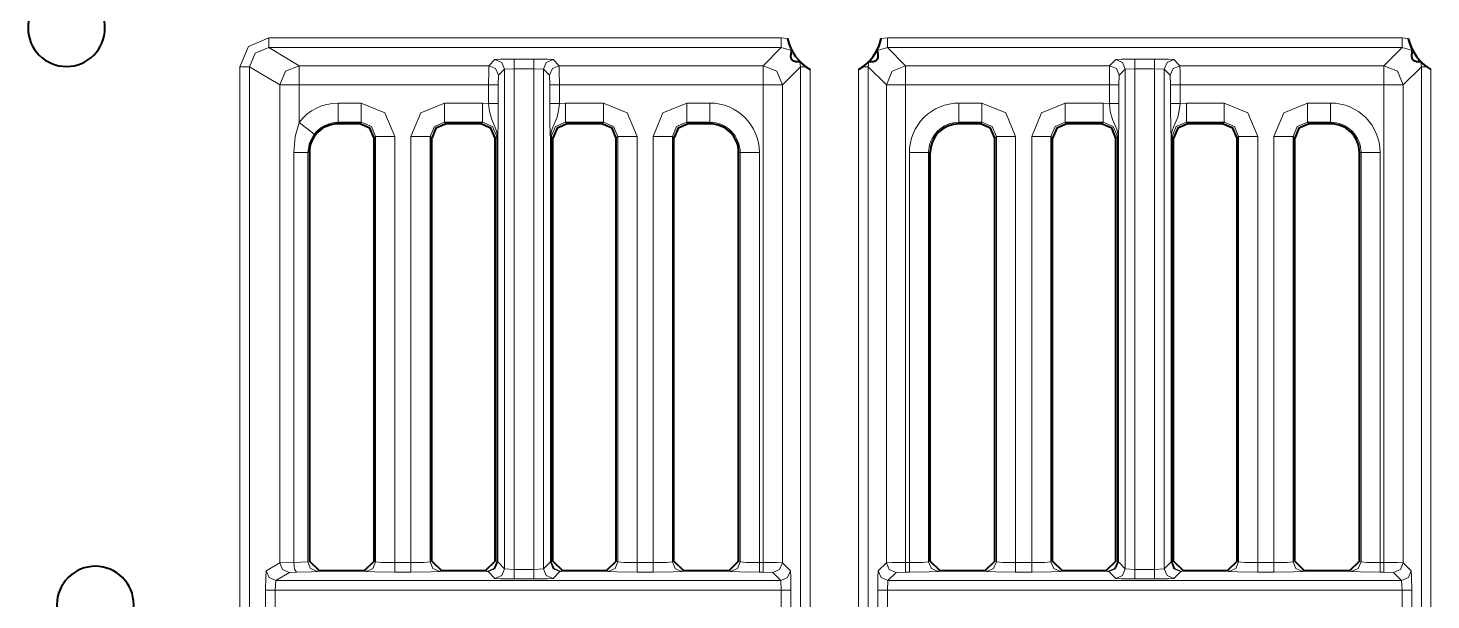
# Model space of a CAD drawing. Header units: millimetres. Extents: x 0 to 2941, y -405 to 1422.
# Drawn here: x 836.1 to 909.1, y 318.4 to 348.2 of the extents above; entities that cross this region are included whole.
import ezdxf

# ---------------------------------------------------------------- set-up
doc = ezdxf.new("R2010")
doc.units = ezdxf.units.MM
doc.layers.add('FINE', color=9, linetype='Continuous')
doc.layers.add('OUTLINE', color=7, linetype='Continuous')

msp = doc.modelspace()

# ---------------------------------------------------------------- linework, layer by layer
at = {"layer": 'FINE', "lineweight": 9}
for p, q in [((848.589, 347.677), (875.254, 347.677)), ((875.254, 347.677), (875.577, 347.642)), ((880.456, 347.642), (880.779, 347.677)), ((875.254, 347.178), (848.589, 347.178)), ((848.589, 347.178), (850.163, 346.234)), ((874.31, 346.234), (875.254, 347.178)), ((875.793, 347.02), (875.254, 347.178)), ((880.779, 347.178), (880.24, 347.02)), ((908.093, 347.02), (907.554, 347.178)), ((847.089, 291.452), (847.089, 346.179)), ((847.589, 346.179), (847.589, 291.452)), ((849.163, 345.234), (847.589, 346.179)), ((850.163, 346.234), (860.041, 346.234)), ((860.041, 346.234), (860.356, 346.549)), ((861.356, 346.075), (860.856, 346.049)), ((861.356, 346.575), (862.382, 346.575)), ((861.356, 346.075), (861.356, 320.032)), ((862.382, 346.075), (861.356, 346.075)), ((862.382, 320.032), (862.382, 346.075)), ((862.882, 346.049), (862.382, 346.075)), ((862.882, 346.049), (862.882, 320.058)), ((863.197, 345.734), (862.882, 346.049)), ((863.381, 346.549), (863.697, 346.234)), ((863.697, 346.234), (874.31, 346.234)), ((876.254, 346.178), (875.31, 345.234)), ((876.254, 346.178), (876.221, 346.433)), ((876.254, 291.453), (876.254, 346.178)), ((876.753, 346.033), (876.753, 291.453)), ((879.28, 291.453), (879.28, 346.033)), ((879.813, 346.433), (879.779, 346.178)), ((881.723, 346.234), (892.336, 346.234)), ((892.336, 346.234), (892.651, 346.549)), ((893.151, 346.049), (892.836, 345.734)), ((893.651, 346.075), (893.151, 346.049)), ((893.151, 320.058), (893.151, 346.049)), ((893.651, 346.575), (894.677, 346.575)), ((893.651, 346.075), (893.651, 320.032)), ((894.677, 346.075), (893.651, 346.075)), ((894.677, 320.032), (894.677, 346.075)), ((895.176, 346.049), (894.677, 346.075)), ((895.176, 346.049), (895.176, 320.058)), ((895.492, 345.734), (895.176, 346.049)), ((895.676, 346.549), (895.991, 346.234)), ((908.554, 346.178), (907.61, 345.234)), ((908.554, 346.178), (908.521, 346.433)), ((908.554, 291.453), (908.554, 346.178)), ((909.053, 346.033), (909.053, 291.453)), ((860.028, 344.258), (860.028, 345.234)), ((860.541, 345.734), (860.528, 345.234)), ((860.528, 345.234), (860.528, 344.258)), ((863.21, 345.234), (863.197, 345.734)), ((863.21, 344.258), (863.21, 345.234)), ((875.31, 345.234), (875.31, 320.373)), ((892.323, 345.234), (881.723, 345.234)), ((881.723, 345.234), (881.723, 320.386)), ((892.323, 344.258), (892.323, 345.234)), ((892.836, 345.734), (892.823, 345.234)), ((892.823, 345.234), (892.823, 344.258)), ((895.504, 345.234), (895.492, 345.734)), ((895.504, 344.258), (895.504, 345.234)), ((906.61, 345.234), (896.004, 345.234)), ((896.004, 345.234), (896.004, 344.258)), ((906.61, 320.386), (906.61, 345.234)), ((852.204, 344.289), (853.401, 344.289)), ((857.736, 344.289), (859.701, 344.289)), ((859.701, 344.289), (860.028, 344.258)), ((863.709, 344.258), (864.036, 344.289)), ((864.036, 344.289), (866.001, 344.289)), ((870.336, 344.289), (871.535, 344.289)), ((884.499, 344.289), (885.696, 344.289)), ((891.996, 344.289), (892.323, 344.258)), ((896.004, 344.258), (896.331, 344.289)), ((896.331, 344.289), (898.296, 344.289)), ((902.631, 344.289), (903.835, 344.289)), ((852.204, 343.29), (852.204, 343.209)), ((853.401, 343.29), (852.204, 343.29)), ((853.32, 343.209), (853.401, 343.29)), ((857.736, 343.29), (857.818, 343.209)), ((864.036, 343.29), (864.118, 343.209)), ((866.001, 343.29), (864.036, 343.29)), ((865.92, 343.209), (866.001, 343.29)), ((870.336, 343.29), (870.418, 343.209)), ((871.535, 343.29), (870.336, 343.29)), ((871.535, 343.209), (871.535, 343.29)), ((885.696, 343.29), (884.499, 343.29)), ((884.499, 343.29), (884.499, 343.209)), ((885.615, 343.209), (885.696, 343.29)), ((898.215, 343.209), (898.296, 343.29)), ((855.989, 320.386), (855.989, 342.541)), ((857.069, 342.459), (856.987, 342.541)), ((860.45, 342.541), (860.369, 342.459)), ((860.45, 320.423), (860.45, 342.541)), ((860.482, 320.415), (860.482, 342.541)), ((860.499, 342.541), (860.499, 320.415)), ((863.239, 320.415), (863.239, 342.541)), ((863.255, 342.541), (863.255, 320.415)), ((863.369, 342.459), (863.287, 342.541)), ((863.287, 342.541), (863.287, 320.423)), ((868.589, 320.386), (868.589, 342.541)), ((869.669, 342.459), (869.588, 342.541)), ((886.445, 342.541), (886.364, 342.459)), ((886.445, 320.423), (886.445, 342.541)), ((887.444, 342.541), (887.444, 320.386)), ((889.282, 342.541), (889.282, 320.423)), ((889.364, 342.459), (889.282, 342.541)), ((892.745, 342.541), (892.664, 342.459)), ((892.745, 320.423), (892.745, 342.541)), ((892.777, 320.415), (892.777, 342.541)), ((892.794, 342.541), (892.794, 320.415)), ((895.533, 320.415), (895.533, 342.541)), ((895.55, 342.541), (895.55, 320.415)), ((895.664, 342.459), (895.582, 342.541)), ((895.582, 342.541), (895.582, 320.423)), ((899.045, 342.541), (898.964, 342.459)), ((899.045, 320.423), (899.045, 342.541)), ((900.884, 320.386), (900.884, 342.541)), ((901.964, 342.459), (901.882, 342.541)), ((849.891, 320.385), (849.891, 341.709)), ((850.704, 341.709), (850.619, 341.709)), ((881.919, 320.386), (881.919, 341.709)), ((882.999, 341.709), (882.917, 341.709)), ((905.416, 341.709), (905.335, 341.709)), ((905.416, 320.423), (905.416, 341.709)), ((849.891, 320.385), (850.619, 320.421)), ((860.369, 320.464), (860.45, 320.423)), ((860.45, 320.423), (860.482, 320.415)), ((862.882, 320.058), (863.239, 320.415)), ((863.255, 320.415), (863.287, 320.423)), ((863.287, 320.423), (863.369, 320.464)), ((873.035, 320.464), (873.116, 320.423)), ((886.364, 320.464), (886.445, 320.423)), ((889.282, 320.423), (889.364, 320.464)), ((892.664, 320.464), (892.745, 320.423)), ((892.745, 320.423), (892.777, 320.415)), ((892.794, 320.415), (893.151, 320.058)), ((895.176, 320.058), (895.533, 320.415)), ((895.55, 320.415), (895.582, 320.423)), ((895.582, 320.423), (895.664, 320.464)), ((898.964, 320.464), (899.045, 320.423)), ((905.335, 320.464), (905.416, 320.423)), ((849.163, 320.373), (849.891, 320.385)), ((850.027, 319.885), (849.663, 319.873)), ((851.204, 319.964), (851.118, 319.921)), ((853.651, 319.923), (853.569, 319.964)), ((855.989, 319.886), (855.149, 319.886)), ((857.569, 319.964), (857.487, 319.923)), ((859.951, 319.923), (859.869, 319.964)), ((859.999, 319.915), (859.951, 319.923)), ((860.356, 319.558), (859.999, 319.915)), ((860.856, 320.058), (861.356, 320.032)), ((861.356, 320.032), (862.382, 320.032)), ((862.382, 320.032), (862.882, 320.058)), ((863.739, 319.915), (863.381, 319.558)), ((863.787, 319.923), (863.739, 319.915)), ((863.869, 319.964), (863.787, 319.923)), ((866.251, 319.923), (866.169, 319.964)), ((868.589, 319.886), (867.749, 319.886)), ((870.169, 319.964), (870.087, 319.923)), ((872.617, 319.923), (872.535, 319.964)), ((874.31, 319.886), (874.115, 319.886)), ((874.81, 319.873), (874.31, 319.886)), ((875.23, 319.453), (874.81, 319.873)), ((875.31, 320.373), (875.73, 319.953)), ((880.303, 319.953), (880.723, 320.373)), ((881.223, 319.873), (880.803, 319.453)), ((881.723, 319.886), (881.223, 319.873)), ((881.723, 320.386), (881.919, 320.386)), ((881.919, 319.886), (881.723, 319.886)), ((883.498, 319.964), (883.416, 319.923)), ((885.946, 319.923), (885.864, 319.964)), ((889.864, 319.964), (889.781, 319.923)), ((892.246, 319.923), (892.164, 319.964)), ((892.294, 319.915), (892.246, 319.923)), ((892.651, 319.558), (892.294, 319.915)), ((893.151, 320.058), (893.651, 320.032)), ((893.651, 320.032), (894.677, 320.032)), ((894.677, 320.032), (895.176, 320.058)), ((896.033, 319.915), (895.676, 319.558)), ((896.082, 319.923), (896.033, 319.915)), ((896.164, 319.964), (896.082, 319.923)), ((898.546, 319.923), (898.463, 319.964)), ((900.884, 319.886), (900.043, 319.886)), ((902.464, 319.964), (902.381, 319.923)), ((904.917, 319.923), (904.835, 319.964)), ((906.61, 319.886), (906.415, 319.886)), ((907.11, 319.873), (906.61, 319.886)), ((848.42, 317.927), (848.42, 318.953)), ((848.962, 319.453), (848.92, 318.953)), ((862.382, 319.532), (861.356, 319.532)), ((875.255, 318.953), (875.23, 319.453)), ((875.755, 318.953), (875.755, 317.927)), ((880.278, 317.927), (880.278, 318.953)), ((880.803, 319.453), (880.778, 318.953)), ((894.677, 319.532), (893.651, 319.532)), ((907.556, 318.953), (907.53, 319.453)), ((907.556, 317.927), (907.556, 318.953)), ((908.055, 318.953), (908.055, 317.927))]:
    msp.add_line(p, q, dxfattribs=at)
for points in [[(847.089, 346.179), (847.529, 347.239), (848.589, 347.677)], [(848.589, 347.178), (848.589, 347.329), (848.589, 347.677)], [(875.254, 347.178), (875.254, 347.329), (875.254, 347.677)], [(880.779, 347.178), (880.779, 347.329), (880.779, 347.677)], [(880.779, 347.677), (907.554, 347.677), (907.877, 347.642)], [(907.554, 347.178), (907.554, 347.329), (907.554, 347.677)], [(848.589, 347.178), (847.882, 346.885), (847.589, 346.179)], [(895.991, 346.234), (906.61, 346.234), (907.554, 347.178), (880.779, 347.178), (881.723, 346.234)], [(847.589, 346.179), (847.435, 346.179), (847.089, 346.179)], [(849.163, 345.234), (849.457, 345.941), (850.163, 346.234)], [(850.163, 345.234), (850.163, 345.932), (850.163, 346.234)], [(860.028, 345.234), (860.032, 345.932), (860.041, 346.234)], [(860.041, 346.234), (860.394, 346.087), (860.541, 345.734)], [(860.356, 346.549), (860.658, 346.567), (861.356, 346.575)], [(860.356, 346.549), (860.71, 346.403), (860.856, 346.049)], [(860.499, 320.415), (860.856, 320.058), (860.856, 346.049), (860.541, 345.734)], [(861.356, 346.575), (861.356, 346.424), (861.356, 346.075)], [(862.382, 346.575), (862.382, 346.424), (862.382, 346.075)], [(862.382, 346.575), (863.08, 346.567), (863.381, 346.549)], [(863.381, 346.549), (863.028, 346.403), (862.882, 346.049)], [(863.697, 346.234), (863.343, 346.087), (863.197, 345.734)], [(863.697, 346.234), (863.706, 345.932), (863.709, 345.234)], [(874.31, 345.234), (874.31, 345.932), (874.31, 346.234)], [(874.31, 346.234), (875.017, 345.941), (875.31, 345.234)], [(876.254, 346.178), (876.332, 346.178), (876.531, 346.178)], [(879.502, 346.178), (879.701, 346.178), (879.779, 346.178)], [(880.723, 320.373), (880.723, 345.234), (879.779, 346.178), (879.779, 291.453)], [(880.723, 345.234), (881.016, 345.941), (881.723, 346.234)], [(881.723, 345.234), (881.723, 345.932), (881.723, 346.234)], [(892.323, 345.234), (892.327, 345.932), (892.336, 346.234)], [(892.336, 346.234), (892.689, 346.087), (892.836, 345.734)], [(892.651, 346.549), (892.953, 346.567), (893.651, 346.575)], [(892.651, 346.549), (893.004, 346.403), (893.151, 346.049)], [(893.651, 346.575), (893.651, 346.424), (893.651, 346.075)], [(894.677, 346.575), (894.677, 346.424), (894.677, 346.075)], [(894.677, 346.575), (895.374, 346.567), (895.676, 346.549)], [(895.676, 346.549), (895.323, 346.403), (895.176, 346.049)], [(895.991, 346.234), (895.638, 346.087), (895.492, 345.734)], [(895.991, 346.234), (896, 345.932), (896.004, 345.234)], [(907.61, 345.234), (907.308, 345.234), (906.61, 345.234), (906.61, 345.932), (906.61, 346.234)], [(906.61, 346.234), (907.317, 345.941), (907.61, 345.234)], [(908.554, 346.178), (908.632, 346.178), (908.831, 346.178)], [(848.463, 319.953), (849.163, 320.373), (849.163, 345.234)], [(850.163, 345.234), (849.471, 345.234), (849.163, 345.234)], [(860.028, 345.234), (850.163, 345.234), (850.163, 343.286)], [(860.028, 345.234), (860.377, 345.234), (860.528, 345.234)], [(863.709, 345.234), (863.361, 345.234), (863.21, 345.234)], [(874.31, 345.234), (863.709, 345.234), (863.709, 344.258)], [(874.115, 341.709), (874.115, 320.386), (874.31, 320.386), (874.31, 345.234)], [(874.31, 345.234), (875.008, 345.234), (875.31, 345.234)], [(881.723, 345.234), (881.025, 345.234), (880.723, 345.234)], [(892.323, 345.234), (892.672, 345.234), (892.823, 345.234)], [(896.004, 345.234), (895.655, 345.234), (895.504, 345.234)], [(907.61, 345.234), (907.61, 320.373), (908.03, 319.953)], [(852.204, 344.289), (852.204, 343.6), (852.204, 343.29)], [(853.401, 343.29), (853.401, 343.6), (853.401, 344.289)], [(853.401, 344.289), (854.637, 343.777), (855.149, 342.541)], [(855.989, 342.541), (856.5, 343.777), (857.736, 344.289)], [(857.736, 344.289), (857.736, 343.6), (857.736, 343.29)], [(859.701, 344.289), (859.701, 343.6), (859.701, 343.29)], [(860.028, 344.258), (860.377, 344.258), (860.528, 344.258)], [(860.482, 342.541), (860.48, 342.611), (860.471, 342.698), (860.411, 342.937), (860.19, 343.437), (860.078, 343.851), (860.028, 344.258)], [(860.528, 344.258), (860.525, 343.666), (860.516, 343.118), (860.503, 342.71), (860.5, 342.602), (860.499, 342.568), (860.499, 342.541)], [(863.709, 344.258), (863.361, 344.258), (863.21, 344.258)], [(863.239, 342.541), (863.239, 342.553), (863.238, 342.581), (863.237, 342.64), (863.236, 342.689), (863.233, 342.763), (863.219, 343.257), (863.212, 343.728), (863.21, 344.258)], [(863.709, 344.258), (863.666, 343.894), (863.589, 343.551), (863.364, 343.033), (863.313, 342.896), (863.284, 342.789), (863.26, 342.644), (863.256, 342.574), (863.255, 342.541)], [(864.036, 344.289), (864.036, 343.6), (864.036, 343.29)], [(866.001, 344.289), (866.001, 343.6), (866.001, 343.29)], [(866.001, 344.289), (867.237, 343.777), (867.749, 342.541)], [(868.589, 342.541), (869.1, 343.777), (870.336, 344.289)], [(870.336, 343.29), (870.336, 343.6), (870.336, 344.289)], [(871.535, 343.29), (871.535, 343.6), (871.535, 344.289)], [(884.499, 344.289), (884.499, 343.6), (884.499, 343.29)], [(885.696, 343.29), (885.696, 343.6), (885.696, 344.289)], [(885.696, 344.289), (886.932, 343.777), (887.444, 342.541)], [(888.284, 342.541), (888.795, 343.777), (890.031, 344.289), (891.996, 344.289)], [(890.031, 344.289), (890.031, 343.6), (890.031, 343.29)], [(891.996, 344.289), (891.996, 343.6), (891.996, 343.29)], [(892.323, 344.258), (892.672, 344.258), (892.823, 344.258)], [(892.777, 342.541), (892.775, 342.611), (892.766, 342.698), (892.706, 342.937), (892.484, 343.437), (892.373, 343.851), (892.323, 344.258)], [(892.823, 344.258), (892.82, 343.666), (892.81, 343.118), (892.797, 342.71), (892.794, 342.602), (892.794, 342.568), (892.794, 342.541)], [(896.004, 344.258), (895.655, 344.258), (895.504, 344.258)], [(895.533, 342.541), (895.533, 342.553), (895.533, 342.581), (895.532, 342.64), (895.53, 342.689), (895.528, 342.763), (895.514, 343.257), (895.507, 343.728), (895.504, 344.258)], [(896.004, 344.258), (895.961, 343.894), (895.883, 343.551), (895.658, 343.033), (895.607, 342.896), (895.578, 342.789), (895.555, 342.644), (895.551, 342.574), (895.55, 342.541)], [(896.331, 344.289), (896.331, 343.6), (896.331, 343.29)], [(898.296, 344.289), (898.296, 343.6), (898.296, 343.29)], [(898.296, 344.289), (899.532, 343.777), (900.043, 342.541)], [(900.884, 342.541), (901.395, 343.777), (902.631, 344.289)], [(902.631, 343.29), (902.631, 343.6), (902.631, 344.289)], [(903.835, 343.29), (903.835, 343.6), (903.835, 344.289)], [(849.891, 341.709), (849.962, 342.544), (850.163, 343.286)], [(850.163, 343.286), (850.707, 342.865), (850.953, 342.676)], [(854.15, 342.541), (853.932, 343.072), (853.401, 343.29)], [(857.736, 343.29), (857.206, 343.072), (856.987, 342.541)], [(859.62, 343.209), (859.701, 343.29), (857.736, 343.29)], [(860.45, 342.541), (860.232, 343.072), (859.701, 343.29)], [(864.036, 343.29), (863.506, 343.072), (863.287, 342.541)], [(866.75, 342.541), (866.532, 343.072), (866.001, 343.29)], [(870.336, 343.29), (869.806, 343.072), (869.588, 342.541)], [(886.445, 342.541), (886.227, 343.072), (885.696, 343.29)], [(890.031, 343.29), (889.5, 343.072), (889.282, 342.541)], [(891.915, 343.209), (891.996, 343.29), (890.031, 343.29), (890.113, 343.209)], [(892.745, 342.541), (892.527, 343.072), (891.996, 343.29)], [(896.331, 343.29), (895.8, 343.072), (895.582, 342.541)], [(898.296, 343.29), (896.331, 343.29), (896.412, 343.209)], [(899.045, 342.541), (898.827, 343.072), (898.296, 343.29)], [(902.631, 343.29), (902.1, 343.072), (901.882, 342.541)], [(903.835, 343.209), (903.835, 343.29), (902.631, 343.29), (902.712, 343.209)], [(850.953, 342.676), (850.706, 342.221), (850.619, 341.709)], [(854.069, 320.464), (854.15, 320.423), (854.15, 342.541), (854.069, 342.459)], [(854.15, 342.541), (854.461, 342.541), (855.149, 342.541)], [(855.149, 342.541), (855.149, 320.386), (855.989, 320.386)], [(856.987, 342.541), (856.677, 342.541), (855.989, 342.541)], [(856.987, 342.541), (856.987, 320.423), (857.069, 320.464)], [(860.482, 342.541), (860.461, 342.541), (860.45, 342.541)], [(860.482, 342.541), (860.494, 342.541), (860.499, 342.541)], [(863.255, 342.541), (863.244, 342.541), (863.239, 342.541)], [(863.287, 342.541), (863.277, 342.541), (863.255, 342.541)], [(866.669, 320.464), (866.75, 320.423), (866.75, 342.541), (866.669, 342.459)], [(867.749, 342.541), (867.06, 342.541), (866.75, 342.541)], [(867.749, 342.541), (867.749, 320.386), (868.589, 320.386)], [(869.588, 342.541), (869.277, 342.541), (868.589, 342.541)], [(869.588, 342.541), (869.588, 320.423), (869.669, 320.464)], [(886.445, 342.541), (886.755, 342.541), (887.444, 342.541)], [(887.444, 320.386), (888.284, 320.386), (888.284, 342.541)], [(889.282, 342.541), (888.972, 342.541), (888.284, 342.541)], [(892.777, 342.541), (892.756, 342.541), (892.745, 342.541)], [(892.777, 342.541), (892.789, 342.541), (892.794, 342.541)], [(895.55, 342.541), (895.538, 342.541), (895.533, 342.541)], [(895.582, 342.541), (895.571, 342.541), (895.55, 342.541)], [(900.043, 342.541), (899.355, 342.541), (899.045, 342.541)], [(900.043, 342.541), (900.043, 320.386), (900.884, 320.386)], [(901.882, 342.541), (901.572, 342.541), (900.884, 342.541)], [(901.882, 342.541), (901.882, 320.423), (901.964, 320.464)], [(849.891, 341.709), (850.401, 341.709), (850.619, 341.709)], [(850.619, 341.709), (850.619, 320.421), (850.704, 320.464)], [(873.116, 320.423), (873.116, 341.709), (873.035, 341.709)], [(873.116, 341.709), (873.426, 341.709), (874.115, 341.709)], [(881.919, 341.709), (882.607, 341.709), (882.917, 341.709)], [(882.917, 341.709), (882.917, 320.423), (882.999, 320.464)], [(905.416, 341.709), (905.726, 341.709), (906.415, 341.709)], [(906.415, 341.709), (906.415, 320.386), (906.61, 320.386)], [(851.118, 319.921), (850.765, 320.068), (850.619, 320.421)], [(854.15, 320.423), (854.004, 320.07), (853.651, 319.923)], [(854.15, 320.423), (854.461, 320.396), (855.149, 320.386)], [(855.989, 320.386), (856.677, 320.396), (856.987, 320.423)], [(856.987, 320.423), (857.134, 320.07), (857.487, 319.923)], [(859.951, 319.923), (860.304, 320.07), (860.45, 320.423)], [(859.999, 319.915), (860.352, 320.062), (860.499, 320.415)], [(859.999, 319.915), (860.34, 320.063), (860.482, 320.415)], [(860.482, 320.415), (860.494, 320.415), (860.499, 320.415)], [(863.739, 319.915), (863.385, 320.062), (863.239, 320.415)], [(863.239, 320.415), (863.244, 320.415), (863.255, 320.415)], [(863.739, 319.915), (863.398, 320.063), (863.255, 320.415)], [(863.787, 319.923), (863.434, 320.07), (863.287, 320.423)], [(866.75, 320.423), (866.604, 320.07), (866.251, 319.923)], [(866.75, 320.423), (867.06, 320.396), (867.749, 320.386)], [(868.589, 320.386), (869.277, 320.396), (869.588, 320.423)], [(870.087, 319.923), (869.734, 320.07), (869.588, 320.423)], [(873.116, 320.423), (872.969, 320.07), (872.617, 319.923)], [(873.116, 320.423), (873.426, 320.396), (874.115, 320.386)], [(881.919, 320.386), (882.607, 320.396), (882.917, 320.423)], [(883.416, 319.923), (883.064, 320.07), (882.917, 320.423)], [(886.445, 320.423), (886.298, 320.07), (885.946, 319.923)], [(886.445, 320.423), (886.755, 320.396), (887.444, 320.386)], [(888.284, 320.386), (888.972, 320.396), (889.282, 320.423)], [(889.282, 320.423), (889.429, 320.07), (889.781, 319.923)], [(892.745, 320.423), (892.598, 320.07), (892.246, 319.923)], [(892.777, 320.415), (892.634, 320.063), (892.294, 319.915)], [(892.794, 320.415), (892.647, 320.062), (892.294, 319.915)], [(892.777, 320.415), (892.789, 320.415), (892.794, 320.415)], [(895.533, 320.415), (895.68, 320.062), (896.033, 319.915)], [(895.533, 320.415), (895.538, 320.415), (895.55, 320.415)], [(895.55, 320.415), (895.693, 320.063), (896.033, 319.915)], [(895.582, 320.423), (895.729, 320.07), (896.082, 319.923)], [(899.045, 320.423), (898.898, 320.07), (898.546, 319.923)], [(899.045, 320.423), (899.355, 320.396), (900.043, 320.386)], [(900.884, 320.386), (901.572, 320.396), (901.882, 320.423)], [(902.381, 319.923), (902.029, 320.07), (901.882, 320.423)], [(905.416, 320.423), (905.27, 320.07), (904.917, 319.923)], [(905.416, 320.423), (905.726, 320.396), (906.415, 320.386)], [(848.42, 318.953), (848.433, 319.651), (848.463, 319.953)], [(848.962, 319.453), (848.609, 319.6), (848.463, 319.953)], [(849.663, 319.873), (848.962, 319.453), (875.23, 319.453)], [(849.663, 319.873), (849.31, 320.02), (849.163, 320.373)], [(850.027, 319.885), (849.932, 320.036), (849.891, 320.385)], [(851.118, 319.921), (850.792, 319.899), (850.027, 319.885)], [(855.149, 319.886), (854.116, 319.897), (853.651, 319.923)], [(855.149, 320.386), (855.149, 320.037), (855.149, 319.886)], [(855.989, 320.386), (855.989, 320.037), (855.989, 319.886)], [(857.487, 319.923), (857.021, 319.897), (855.989, 319.886)], [(860.356, 319.558), (860.71, 319.704), (860.856, 320.058)], [(861.356, 319.532), (861.356, 319.683), (861.356, 320.032)], [(862.382, 319.532), (862.382, 319.683), (862.382, 320.032)], [(863.381, 319.558), (863.028, 319.704), (862.882, 320.058)], [(867.749, 319.886), (866.716, 319.897), (866.251, 319.923)], [(867.749, 320.386), (867.749, 320.037), (867.749, 319.886)], [(868.589, 320.386), (868.589, 320.037), (868.589, 319.886)], [(870.087, 319.923), (869.621, 319.897), (868.589, 319.886)], [(874.115, 319.886), (873.082, 319.897), (872.617, 319.923)], [(874.115, 320.386), (874.115, 320.037), (874.115, 319.886)], [(874.31, 319.886), (874.31, 320.037), (874.31, 320.386)], [(874.31, 320.386), (875.008, 320.382), (875.31, 320.373)], [(874.81, 319.873), (875.163, 320.02), (875.31, 320.373)], [(875.23, 319.453), (875.583, 319.6), (875.73, 319.953)], [(875.73, 319.953), (875.748, 319.651), (875.755, 318.953)], [(880.278, 318.953), (880.285, 319.651), (880.303, 319.953)], [(880.803, 319.453), (880.45, 319.6), (880.303, 319.953)], [(880.723, 320.373), (881.025, 320.382), (881.723, 320.386)], [(881.223, 319.873), (880.87, 320.02), (880.723, 320.373)], [(880.803, 319.453), (907.53, 319.453), (907.11, 319.873)], [(881.723, 319.886), (881.723, 320.037), (881.723, 320.386)], [(881.919, 319.886), (881.919, 320.037), (881.919, 320.386)], [(883.416, 319.923), (882.951, 319.897), (881.919, 319.886)], [(888.284, 319.886), (887.444, 319.886), (886.411, 319.897), (885.946, 319.923)], [(887.444, 320.386), (887.444, 320.037), (887.444, 319.886)], [(888.284, 320.386), (888.284, 320.037), (888.284, 319.886)], [(889.781, 319.923), (889.316, 319.897), (888.284, 319.886)], [(893.151, 320.058), (893.004, 319.704), (892.651, 319.558)], [(893.651, 320.032), (893.651, 319.683), (893.651, 319.532)], [(894.677, 320.032), (894.677, 319.683), (894.677, 319.532)], [(895.176, 320.058), (895.323, 319.704), (895.676, 319.558)], [(900.043, 319.886), (899.011, 319.897), (898.546, 319.923)], [(900.043, 320.386), (900.043, 320.037), (900.043, 319.886)], [(900.884, 320.386), (900.884, 320.037), (900.884, 319.886)], [(902.381, 319.923), (901.916, 319.897), (900.884, 319.886)], [(906.415, 319.886), (905.382, 319.897), (904.917, 319.923)], [(906.415, 320.386), (906.415, 320.037), (906.415, 319.886)], [(906.61, 320.386), (906.61, 320.037), (906.61, 319.886)], [(906.61, 320.386), (907.308, 320.382), (907.61, 320.373)], [(907.61, 320.373), (907.463, 320.02), (907.11, 319.873)], [(908.03, 319.953), (907.883, 319.6), (907.53, 319.453)], [(908.03, 319.953), (908.048, 319.651), (908.055, 318.953)], [(848.92, 318.953), (848.574, 318.953), (848.42, 318.953)], [(861.356, 319.532), (860.658, 319.54), (860.356, 319.558)], [(863.381, 319.558), (863.08, 319.54), (862.382, 319.532)], [(875.255, 318.953), (875.604, 318.953), (875.755, 318.953)], [(880.778, 318.953), (880.429, 318.953), (880.278, 318.953)], [(907.556, 318.953), (880.778, 318.953), (880.778, 317.927)], [(893.651, 319.532), (892.953, 319.54), (892.651, 319.558)], [(895.676, 319.558), (895.374, 319.54), (894.677, 319.532)], [(908.055, 318.953), (907.904, 318.953), (907.556, 318.953)]]:
    msp.add_lwpolyline(points, dxfattribs=at)
for points in [[(852.204, 344.289, 0.232236), (850.163, 343.286)], [(874.115, 341.709, 0.414204), (871.535, 344.289)], [(884.499, 344.289, 0.414223), (881.919, 341.709)], [(906.415, 341.709, 0.414204), (903.835, 344.289)], [(852.204, 343.29, 0.232235), (850.953, 342.676)], [(873.116, 341.709, 0.414214), (871.535, 343.29)], [(884.499, 343.29, 0.414214), (882.917, 341.709)], [(905.416, 341.709, 0.41423), (903.835, 343.29)]]:
    msp.add_lwpolyline(points, format="xyb", dxfattribs=at)
msp.add_lwpolyline([(875.255, 318.953), (848.92, 318.953), (848.92, 317.927), (875.255, 317.927)], close=True, dxfattribs=at)
at = {"layer": 'OUTLINE', "lineweight": 40}
for p, q in [((876.531, 346.178), (876.753, 346.033)), ((879.28, 346.033), (879.502, 346.178)), ((908.831, 346.178), (909.053, 346.033)), ((853.32, 343.209), (852.204, 343.209)), ((859.62, 343.209), (857.818, 343.209)), ((865.92, 343.209), (864.118, 343.209)), ((871.535, 343.209), (870.418, 343.209)), ((885.615, 343.209), (884.499, 343.209)), ((891.915, 343.209), (890.113, 343.209)), ((898.215, 343.209), (896.412, 343.209)), ((857.069, 320.464), (857.069, 342.459)), ((860.369, 320.464), (860.369, 342.459)), ((863.369, 320.464), (863.369, 342.459)), ((866.669, 320.464), (866.669, 342.459)), ((869.669, 320.464), (869.669, 342.459)), ((886.364, 320.464), (886.364, 342.459)), ((889.364, 320.464), (889.364, 342.459)), ((892.664, 320.464), (892.664, 342.459)), ((895.664, 320.464), (895.664, 342.459)), ((901.964, 320.464), (901.964, 342.459)), ((873.035, 320.464), (873.035, 341.709)), ((882.999, 320.464), (882.999, 341.709)), ((905.335, 320.464), (905.335, 341.709)), ((853.569, 319.964), (854.069, 320.464)), ((857.069, 320.464), (857.569, 319.964)), ((859.869, 319.964), (860.369, 320.464)), ((863.369, 320.464), (863.869, 319.964)), ((866.169, 319.964), (866.669, 320.464)), ((869.669, 320.464), (870.169, 319.964)), ((872.535, 319.964), (873.035, 320.464)), ((882.999, 320.464), (883.498, 319.964)), ((885.864, 319.964), (886.364, 320.464)), ((889.364, 320.464), (889.864, 319.964)), ((892.164, 319.964), (892.664, 320.464)), ((895.664, 320.464), (896.164, 319.964)), ((901.964, 320.464), (902.464, 319.964)), ((904.835, 319.964), (905.335, 320.464)), ((851.204, 319.964), (853.569, 319.964)), ((857.569, 319.964), (859.869, 319.964)), ((863.869, 319.964), (866.169, 319.964)), ((870.169, 319.964), (872.535, 319.964)), ((883.498, 319.964), (885.864, 319.964)), ((889.864, 319.964), (892.164, 319.964)), ((902.464, 319.964), (904.835, 319.964))]:
    msp.add_line(p, q, dxfattribs=at)
for points in [[(836.067, 348.19, 0.414226), (838.067, 346.191, 0.414201), (840.067, 348.19, 0.414201), (838.067, 350.191, 0.414226)], [(837.567, 318.19, 0.414226), (839.567, 316.191, 0.414201), (841.566, 318.19, 0.414201), (839.567, 320.19, 0.414226)]]:
    msp.add_lwpolyline(points, format="xyb", close=True, dxfattribs=at)
for points in [[(875.577, 347.642), (875.643, 347.401), (875.709, 347.217), (875.765, 347.086), (875.787, 347.036), (875.793, 347.02)], [(880.24, 347.02), (880.247, 347.039), (880.276, 347.104), (880.344, 347.27), (880.416, 347.489), (880.456, 347.642)], [(907.877, 347.642), (907.943, 347.401), (908.009, 347.217), (908.065, 347.086), (908.087, 347.036), (908.093, 347.02)], [(876.221, 346.433), (876.156, 346.426), (876.009, 346.431), (875.915, 346.46), (875.839, 346.515), (875.826, 346.528), (875.821, 346.535), (875.819, 346.537), (875.817, 346.54), (875.815, 346.542), (875.813, 346.545), (875.811, 346.549), (875.806, 346.556), (875.794, 346.576), (875.775, 346.618), (875.755, 346.717), (875.78, 346.971), (875.793, 347.02)], [(880.24, 347.02), (880.259, 346.946), (880.281, 346.776), (880.271, 346.665), (880.236, 346.57), (880.227, 346.555), (880.222, 346.548), (880.22, 346.545), (880.218, 346.543), (880.217, 346.54), (880.215, 346.538), (880.213, 346.536), (880.21, 346.532), (880.202, 346.523), (880.185, 346.505), (880.145, 346.475), (880.048, 346.436), (879.813, 346.433)], [(908.521, 346.433), (908.455, 346.426), (908.309, 346.431), (908.215, 346.46), (908.139, 346.515), (908.126, 346.528), (908.121, 346.535), (908.119, 346.537), (908.117, 346.54), (908.115, 346.542), (908.113, 346.545), (908.111, 346.549), (908.106, 346.556), (908.094, 346.576), (908.075, 346.618), (908.055, 346.717), (908.08, 346.971), (908.093, 347.02)], [(876.221, 346.433), (876.236, 346.421), (876.287, 346.375), (876.421, 346.261), (876.531, 346.178)], [(879.502, 346.178), (879.674, 346.312), (879.764, 346.391), (879.801, 346.425), (879.813, 346.433)], [(908.521, 346.433), (908.536, 346.421), (908.587, 346.375), (908.722, 346.261), (908.831, 346.178)], [(854.069, 320.464), (854.069, 342.459), (853.849, 342.989), (853.32, 343.209)], [(857.818, 343.209), (857.288, 342.989), (857.069, 342.459)], [(860.369, 342.459), (860.15, 342.989), (859.62, 343.209)], [(864.118, 343.209), (863.588, 342.989), (863.369, 342.459)], [(866.669, 342.459), (866.45, 342.989), (865.92, 343.209)], [(870.418, 343.209), (869.888, 342.989), (869.669, 342.459)], [(886.364, 342.459), (886.144, 342.989), (885.615, 343.209)], [(890.113, 343.209), (889.583, 342.989), (889.364, 342.459)], [(892.664, 342.459), (892.444, 342.989), (891.915, 343.209)], [(896.412, 343.209), (895.883, 342.989), (895.664, 342.459)], [(898.964, 342.459), (898.744, 342.989), (898.215, 343.209)], [(903.835, 343.209), (902.712, 343.209), (902.183, 342.989), (901.964, 342.459)], [(896.164, 319.964), (898.463, 319.964), (898.964, 320.464), (898.964, 342.459)], [(850.704, 341.709), (850.704, 320.464), (851.204, 319.964)]]:
    msp.add_lwpolyline(points, dxfattribs=at)
for points in [[(875.578, 347.642, 0.207936), (876.753, 346.033)], [(879.28, 346.033, 0.207845), (880.456, 347.642)], [(907.877, 347.642, 0.207891), (909.053, 346.033)], [(852.204, 343.209, 0.414214), (850.704, 341.709)], [(873.035, 341.709, 0.414214), (871.535, 343.209)], [(884.499, 343.209, 0.414197), (882.999, 341.709)], [(905.335, 341.709, 0.414214), (903.835, 343.209)]]:
    msp.add_lwpolyline(points, format="xyb", dxfattribs=at)

doc.saveas('drawing.dxf')
